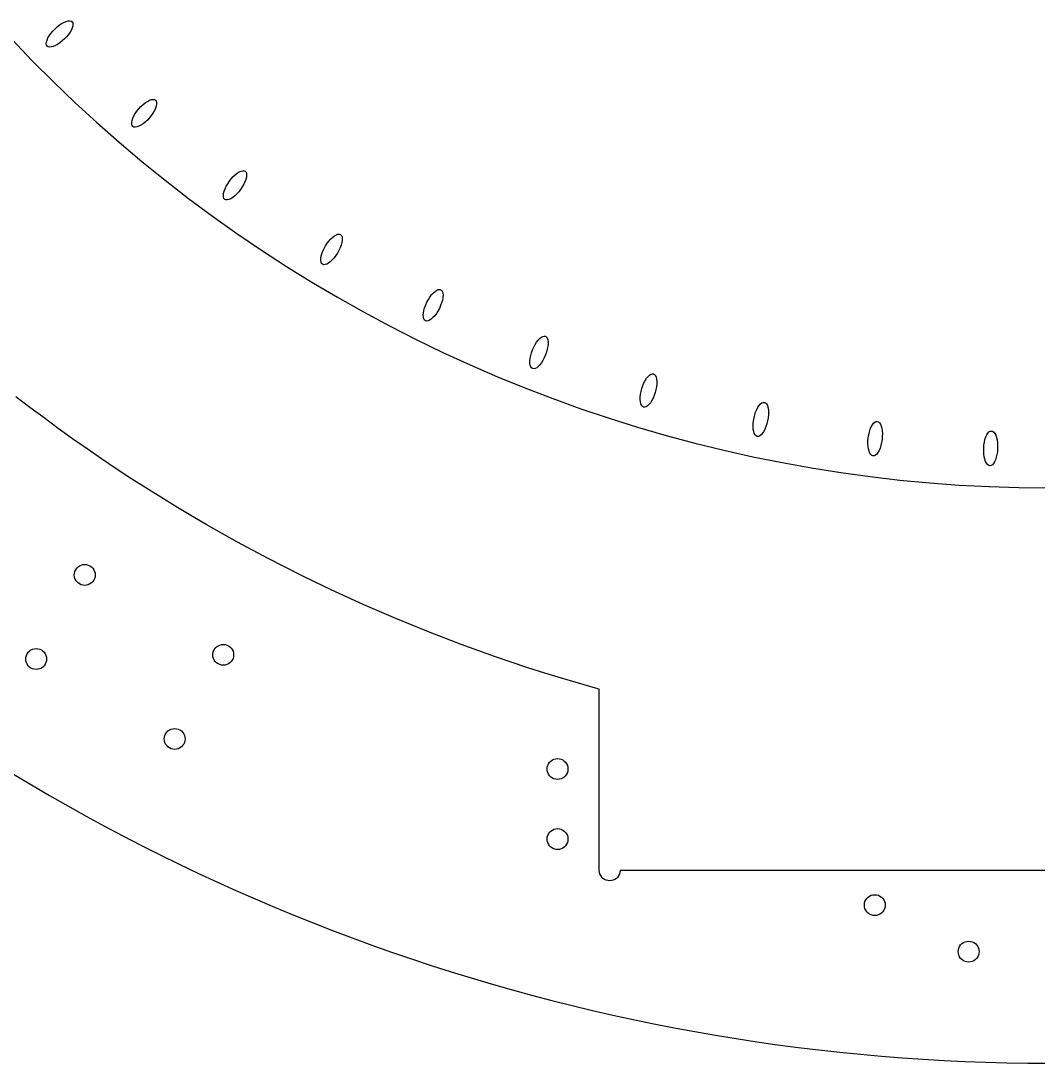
# Model space of a CAD drawing. Header units: metres. Extents: x -287 to 287, y -575 to 0.
# Drawn here: x -147.8 to -1.5, y -574.7 to -424.7 of the extents above; entities that cross this region are included whole.
import ezdxf

# ---------------------------------------------------------------- set-up
doc = ezdxf.new("R2010")
doc.units = ezdxf.units.M

msp = doc.modelspace()

# ---------------------------------------------------------------- linework, layer by layer
for p, q in [((-142.93, -425.903), (-142.609, -425.61)), ((-142.609, -425.61), (-142.277, -425.348)), ((-142.277, -425.348), (-141.943, -425.124)), ((-141.943, -425.124), (-141.618, -424.946)), ((-141.618, -424.946), (-141.312, -424.819)), ((-141.312, -424.819), (-141.033, -424.746)), ((-141.033, -424.746), (-140.791, -424.73)), ((-140.791, -424.73), (-140.593, -424.771)), ((-140.593, -424.771), (-140.444, -424.869)), ((-140.412, -425.737), (-140.546, -426.041)), ((-140.444, -424.869), (-140.35, -425.019)), ((-140.334, -425.46), (-140.412, -425.737)), ((-140.35, -425.019), (-140.313, -425.218)), ((-140.313, -425.218), (-140.334, -425.46)), ((-144.048, -427.498), (-143.915, -427.195)), ((-143.915, -427.195), (-143.729, -426.874)), ((-143.729, -426.874), (-143.499, -426.545)), ((-143.499, -426.545), (-143.23, -426.218)), ((-143.23, -426.218), (-142.93, -425.903)), ((-141.231, -427.018), (-141.531, -427.332)), ((-140.962, -426.691), (-141.231, -427.018)), ((-140.731, -426.362), (-140.962, -426.691)), ((-140.546, -426.041), (-140.731, -426.362)), ((-149.125, -427.374), (-146.16, -430.466)), ((-144.148, -428.017), (-144.127, -427.775)), ((-144.111, -428.216), (-144.148, -428.017)), ((-144.127, -427.775), (-144.048, -427.498)), ((-144.017, -428.367), (-144.111, -428.216)), ((-143.868, -428.464), (-144.017, -428.367)), ((-143.67, -428.506), (-143.868, -428.464)), ((-143.427, -428.49), (-143.67, -428.506)), ((-143.149, -428.417), (-143.427, -428.49)), ((-142.843, -428.289), (-143.149, -428.417)), ((-142.518, -428.111), (-142.843, -428.289)), ((-142.184, -427.887), (-142.518, -428.111)), ((-141.852, -427.625), (-142.184, -427.887)), ((-141.531, -427.332), (-141.852, -427.625)), ((-146.16, -430.466), (-143.13, -433.495)), ((-143.13, -433.495), (-140.038, -436.461)), ((-129.916, -436.519), (-129.607, -436.314)), ((-129.607, -436.314), (-129.312, -436.161)), ((-129.312, -436.161), (-129.041, -436.065)), ((-129.041, -436.065), (-128.801, -436.029)), ((-128.801, -436.029), (-128.599, -436.054)), ((-128.599, -436.054), (-128.443, -436.138)), ((-128.443, -436.138), (-128.337, -436.281)), ((-128.337, -436.281), (-128.283, -436.476)), ((-140.038, -436.461), (-136.884, -439.361)), ((-131.347, -438.064), (-131.106, -437.716)), ((-131.106, -437.716), (-130.834, -437.377)), ((-130.834, -437.377), (-130.539, -437.059)), ((-130.539, -437.059), (-130.229, -436.77)), ((-130.229, -436.77), (-129.916, -436.519)), ((-128.604, -437.65), (-128.807, -437.998)), ((-128.447, -437.315), (-128.604, -437.65)), ((-128.339, -437.001), (-128.447, -437.315)), ((-128.284, -436.719), (-128.339, -437.001)), ((-128.283, -436.476), (-128.284, -436.719)), ((-131.87, -439.343), (-131.815, -439.06)), ((-131.815, -439.06), (-131.707, -438.747)), ((-131.707, -438.747), (-131.549, -438.411)), ((-131.549, -438.411), (-131.347, -438.064)), ((-129.924, -439.292), (-130.238, -439.543)), ((-129.615, -439.003), (-129.924, -439.292)), ((-129.32, -438.684), (-129.615, -439.003)), ((-129.048, -438.346), (-129.32, -438.684)), ((-128.807, -437.998), (-129.048, -438.346)), ((-136.884, -439.361), (-133.671, -442.194)), ((-131.871, -439.586), (-131.87, -439.343)), ((-131.817, -439.781), (-131.871, -439.586)), ((-131.71, -439.923), (-131.817, -439.781)), ((-131.554, -440.008), (-131.71, -439.923)), ((-131.353, -440.033), (-131.554, -440.008)), ((-131.113, -439.996), (-131.353, -440.033)), ((-130.842, -439.901), (-131.113, -439.996)), ((-130.547, -439.748), (-130.842, -439.901)), ((-130.238, -439.543), (-130.547, -439.748)), ((-133.671, -442.194), (-130.398, -444.96)), ((-130.398, -444.96), (-127.068, -447.656)), ((-116.977, -446.867), (-116.686, -446.636)), ((-116.686, -446.636), (-116.405, -446.46)), ((-116.405, -446.46), (-116.143, -446.341)), ((-116.143, -446.341), (-115.907, -446.285)), ((-115.907, -446.285), (-115.704, -446.293)), ((-115.704, -446.293), (-115.541, -446.364)), ((-115.541, -446.364), (-115.423, -446.497)), ((-115.423, -446.497), (-115.353, -446.687)), ((-115.353, -446.687), (-115.334, -446.929)), ((-127.068, -447.656), (-123.683, -450.282)), ((-118.273, -448.526), (-118.063, -448.159)), ((-118.063, -448.159), (-117.82, -447.799)), ((-117.82, -447.799), (-117.552, -447.457)), ((-117.552, -447.457), (-117.268, -447.143)), ((-117.268, -447.143), (-116.977, -446.867)), ((-115.748, -448.247), (-115.959, -448.614)), ((-115.575, -447.885), (-115.748, -448.247)), ((-115.446, -447.537), (-115.575, -447.885)), ((-115.365, -447.215), (-115.446, -447.537)), ((-115.334, -446.929), (-115.365, -447.215)), ((-118.688, -449.844), (-118.656, -449.558)), ((-118.656, -449.558), (-118.575, -449.237)), ((-118.575, -449.237), (-118.446, -448.889)), ((-118.446, -448.889), (-118.273, -448.526)), ((-116.753, -449.631), (-117.045, -449.907)), ((-116.469, -449.317), (-116.753, -449.631)), ((-116.202, -448.975), (-116.469, -449.317)), ((-115.959, -448.614), (-116.202, -448.975)), ((-123.683, -450.282), (-120.243, -452.836)), ((-118.668, -450.086), (-118.688, -449.844)), ((-118.598, -450.277), (-118.668, -450.086)), ((-118.48, -450.409), (-118.598, -450.277)), ((-118.317, -450.481), (-118.48, -450.409)), ((-118.115, -450.488), (-118.317, -450.481)), ((-117.879, -450.432), (-118.115, -450.488)), ((-117.616, -450.314), (-117.879, -450.432)), ((-117.335, -450.137), (-117.616, -450.314)), ((-117.045, -449.907), (-117.335, -450.137)), ((-120.243, -452.836), (-116.751, -455.318)), ((-116.751, -455.318), (-113.208, -457.727)), ((-102.947, -455.842), (-102.682, -455.642)), ((-102.682, -455.642), (-102.43, -455.502)), ((-102.43, -455.502), (-102.199, -455.427)), ((-102.199, -455.427), (-101.997, -455.417)), ((-101.997, -455.417), (-101.829, -455.475)), ((-101.829, -455.475), (-101.7, -455.597)), ((-101.7, -455.597), (-101.614, -455.781)), ((-101.614, -455.781), (-101.575, -456.02)), ((-104.191, -457.474), (-103.979, -457.095)), ((-103.979, -457.095), (-103.741, -456.732)), ((-103.741, -456.732), (-103.485, -456.395)), ((-103.485, -456.395), (-103.217, -456.095)), ((-103.217, -456.095), (-102.947, -455.842)), ((-101.736, -456.993), (-101.877, -457.369)), ((-101.636, -456.635), (-101.736, -456.993)), ((-101.582, -456.308), (-101.636, -456.635)), ((-101.575, -456.02), (-101.582, -456.308)), ((-113.208, -457.727), (-109.614, -460.06)), ((-104.666, -458.918), (-104.612, -458.591)), ((-104.612, -458.591), (-104.512, -458.234)), ((-104.512, -458.234), (-104.371, -457.858)), ((-104.371, -457.858), (-104.191, -457.474)), ((-102.506, -458.495), (-102.763, -458.831)), ((-102.268, -458.131), (-102.506, -458.495)), ((-102.057, -457.752), (-102.268, -458.131)), ((-101.877, -457.369), (-102.057, -457.752)), ((-109.614, -460.06), (-105.973, -462.318)), ((-104.673, -459.206), (-104.666, -458.918)), ((-104.633, -459.445), (-104.673, -459.206)), ((-104.548, -459.629), (-104.633, -459.445)), ((-104.419, -459.752), (-104.548, -459.629)), ((-104.251, -459.809), (-104.419, -459.752)), ((-104.048, -459.8), (-104.251, -459.809)), ((-103.818, -459.724), (-104.048, -459.8)), ((-103.566, -459.584), (-103.818, -459.724)), ((-103.301, -459.385), (-103.566, -459.584)), ((-103.031, -459.131), (-103.301, -459.385)), ((-102.763, -458.831), (-103.031, -459.131)), ((-105.973, -462.318), (-102.285, -464.499)), ((-102.285, -464.499), (-98.5526, -466.602)), ((-89.2028, -464.818), (-88.9752, -464.461)), ((-88.9752, -464.461), (-88.7336, -464.14)), ((-88.7336, -464.14), (-88.4854, -463.865)), ((-88.4854, -463.865), (-88.2379, -463.644)), ((-88.2379, -463.644), (-87.9989, -463.484)), ((-87.9989, -463.484), (-87.7755, -463.389)), ((-87.7755, -463.389), (-87.5746, -463.363)), ((-87.5746, -463.363), (-87.4021, -463.406)), ((-87.4021, -463.406), (-87.2635, -463.517)), ((-87.2635, -463.517), (-87.1628, -463.693)), ((-87.1131, -464.546), (-87.1822, -464.911)), ((-87.1628, -463.693), (-87.1032, -463.928)), ((-87.0864, -464.216), (-87.1131, -464.546)), ((-87.1032, -463.928), (-87.0864, -464.216)), ((-89.8452, -466.38), (-89.7356, -465.993)), ((-89.7356, -465.993), (-89.5889, -465.596)), ((-89.5889, -465.596), (-89.4094, -465.201)), ((-89.4094, -465.201), (-89.2028, -464.818)), ((-87.618, -466.09), (-87.8246, -466.472)), ((-87.4386, -465.694), (-87.618, -466.09)), ((-87.2918, -465.297), (-87.4386, -465.694)), ((-87.1822, -464.911), (-87.2918, -465.297)), ((-98.5526, -466.602), (-94.7767, -468.626)), ((-89.941, -467.075), (-89.9144, -466.744)), ((-89.9242, -467.362), (-89.941, -467.075)), ((-89.8646, -467.597), (-89.9242, -467.362)), ((-89.9144, -466.744), (-89.8452, -466.38)), ((-89.764, -467.773), (-89.8646, -467.597)), ((-89.6253, -467.884), (-89.764, -467.773)), ((-89.0285, -467.807), (-89.2519, -467.901)), ((-88.7895, -467.646), (-89.0285, -467.807)), ((-88.5421, -467.425), (-88.7895, -467.646)), ((-88.2938, -467.15), (-88.5421, -467.425)), ((-88.0522, -466.829), (-88.2938, -467.15)), ((-87.8246, -466.472), (-88.0522, -466.829)), ((-94.7767, -468.626), (-90.9592, -470.572)), ((-89.4529, -467.928), (-89.6253, -467.884)), ((-89.2519, -467.901), (-89.4529, -467.928)), ((-90.9592, -470.572), (-87.1019, -472.436)), ((-73.6278, -470.945), (-73.4034, -470.65)), ((-73.4034, -470.65), (-73.1754, -470.409)), ((-73.1754, -470.409), (-72.9506, -470.229)), ((-72.9506, -470.229), (-72.7359, -470.116)), ((-72.7359, -470.116), (-72.5378, -470.073)), ((-72.5378, -470.073), (-72.3624, -470.102)), ((-72.3624, -470.102), (-72.2149, -470.201)), ((-72.2149, -470.201), (-72.0999, -470.368)), ((-72.0999, -470.368), (-72.0208, -470.598)), ((-72.0208, -470.598), (-71.9801, -470.882)), ((-74.3582, -472.468), (-74.2125, -472.058)), ((-74.2125, -472.058), (-74.0386, -471.66)), ((-74.0386, -471.66), (-73.8417, -471.286)), ((-73.8417, -471.286), (-73.6278, -470.945)), ((-72.0942, -471.977), (-72.2072, -472.385)), ((-72.0173, -471.583), (-72.0942, -471.977)), ((-71.9789, -471.214), (-72.0173, -471.583)), ((-71.9801, -470.882), (-71.9789, -471.214)), ((-87.1019, -472.436), (-83.2063, -474.22)), ((-74.5865, -473.639), (-74.5481, -473.27)), ((-74.5854, -473.97), (-74.5865, -473.639)), ((-74.5481, -473.27), (-74.4712, -472.876)), ((-74.4712, -472.876), (-74.3582, -472.468)), ((-72.7238, -473.567), (-72.9377, -473.907)), ((-72.5269, -473.193), (-72.7238, -473.567)), ((-72.3529, -472.795), (-72.5269, -473.193)), ((-72.2072, -472.385), (-72.3529, -472.795)), ((-83.2063, -474.22), (-79.2742, -475.921)), ((-74.5446, -474.255), (-74.5854, -473.97)), ((-74.4655, -474.485), (-74.5446, -474.255)), ((-74.3505, -474.652), (-74.4655, -474.485)), ((-74.203, -474.751), (-74.3505, -474.652)), ((-74.0276, -474.78), (-74.203, -474.751)), ((-73.8295, -474.737), (-74.0276, -474.78)), ((-73.6148, -474.624), (-73.8295, -474.737)), ((-73.3901, -474.444), (-73.6148, -474.624)), ((-73.162, -474.203), (-73.3901, -474.444)), ((-72.9377, -473.907), (-73.162, -474.203)), ((-79.2742, -475.921), (-75.3074, -477.54)), ((-58.1901, -476.819), (-58.0055, -476.462)), ((-58.0055, -476.462), (-57.8066, -476.15)), ((-57.8066, -476.15), (-57.5995, -475.89)), ((-57.5995, -475.89), (-57.3906, -475.692)), ((-57.3906, -475.692), (-57.1861, -475.562)), ((-57.1861, -475.562), (-56.9923, -475.502)), ((-56.9923, -475.502), (-56.8151, -475.516)), ((-56.8151, -475.516), (-56.6598, -475.603)), ((-56.6598, -475.603), (-56.5312, -475.759)), ((-56.5312, -475.759), (-56.4332, -475.981)), ((-56.4332, -475.981), (-56.3688, -476.262)), ((-56.3688, -476.262), (-56.3399, -476.592)), ((-56.3399, -476.592), (-56.3473, -476.963)), ((-75.3074, -477.54), (-71.3075, -479.076)), ((-58.6844, -478.456), (-58.6059, -478.04)), ((-58.6059, -478.04), (-58.495, -477.62)), ((-58.495, -477.62), (-58.355, -477.209)), ((-58.355, -477.209), (-58.1901, -476.819)), ((-56.5804, -478.198), (-56.7204, -478.61)), ((-56.4694, -477.779), (-56.5804, -478.198)), ((-56.391, -477.362), (-56.4694, -477.779)), ((-56.3473, -476.963), (-56.391, -477.362)), ((-146.498, -480.339), (-148.511, -478.794)), ((-71.3075, -479.076), (-67.2764, -480.527)), ((-58.7355, -479.226), (-58.728, -478.856)), ((-58.7066, -479.557), (-58.7355, -479.226)), ((-58.728, -478.856), (-58.6844, -478.456)), ((-58.6421, -479.838), (-58.7066, -479.557)), ((-57.2688, -479.669), (-57.4759, -479.929)), ((-57.0699, -479.356), (-57.2688, -479.669)), ((-56.8852, -479), (-57.0699, -479.356)), ((-56.7204, -478.61), (-56.8852, -479)), ((-41.428, -479.834), (-41.2352, -479.687)), ((-41.2352, -479.687), (-41.047, -479.611)), ((-41.047, -479.611), (-40.8693, -479.61)), ((-40.8693, -479.61), (-40.7073, -479.684)), ((-40.7073, -479.684), (-40.5661, -479.829)), ((-144.469, -481.862), (-146.498, -480.339)), ((-67.2764, -480.527), (-63.2157, -481.893)), ((-58.5441, -480.06), (-58.6421, -479.838)), ((-58.4155, -480.216), (-58.5441, -480.06)), ((-58.2603, -480.303), (-58.4155, -480.216)), ((-58.0831, -480.317), (-58.2603, -480.303)), ((-57.8893, -480.257), (-58.0831, -480.317)), ((-57.6848, -480.127), (-57.8893, -480.257)), ((-57.4759, -479.929), (-57.6848, -480.127)), ((-42.2621, -481.426), (-42.1304, -481.024)), ((-42.1304, -481.024), (-41.9763, -480.653)), ((-41.9763, -480.653), (-41.8043, -480.325)), ((-41.8043, -480.325), (-41.6196, -480.049)), ((-41.6196, -480.049), (-41.428, -479.834)), ((-40.5661, -479.829), (-40.4498, -480.042)), ((-40.4498, -480.042), (-40.3622, -480.316)), ((-40.3622, -480.316), (-40.3056, -480.643)), ((-40.3056, -480.643), (-40.2821, -481.013)), ((-40.2821, -481.013), (-40.2921, -481.415)), ((-142.424, -483.365), (-144.469, -481.862)), ((-63.2157, -481.893), (-59.1273, -483.175)), ((-42.4961, -483.098), (-42.486, -482.697)), ((-42.486, -482.697), (-42.4426, -482.276)), ((-42.4426, -482.276), (-42.3672, -481.848)), ((-42.3672, -481.848), (-42.2621, -481.426)), ((-40.516, -482.685), (-40.6477, -483.087)), ((-40.4109, -482.264), (-40.516, -482.685)), ((-40.3355, -481.836), (-40.4109, -482.264)), ((-40.2921, -481.415), (-40.3355, -481.836)), ((-25.3478, -482.856), (-25.1748, -482.625)), ((-25.1748, -482.625), (-24.995, -482.463)), ((-24.995, -482.463), (-24.8138, -482.372)), ((-24.8138, -482.372), (-24.6368, -482.356)), ((-24.6368, -482.356), (-24.4693, -482.415)), ((-24.4693, -482.415), (-24.3164, -482.548)), ((-24.3164, -482.548), (-24.1827, -482.751)), ((-24.1827, -482.751), (-24.0724, -483.017)), ((-140.363, -484.845), (-142.424, -483.365)), ((-59.1273, -483.175), (-55.013, -484.37)), ((-42.4725, -483.468), (-42.4961, -483.098)), ((-42.416, -483.795), (-42.4725, -483.468)), ((-42.3283, -484.07), (-42.416, -483.795)), ((-42.2121, -484.283), (-42.3283, -484.07)), ((-42.0708, -484.428), (-42.2121, -484.283)), ((-41.3501, -484.277), (-41.543, -484.425)), ((-41.1585, -484.063), (-41.3501, -484.277)), ((-40.9739, -483.787), (-41.1585, -484.063)), ((-40.8018, -483.458), (-40.9739, -483.787)), ((-40.6477, -483.087), (-40.8018, -483.458)), ((-25.9422, -484.711), (-25.8728, -484.282)), ((-25.8728, -484.282), (-25.7753, -483.87)), ((-25.7753, -483.87), (-25.6527, -483.487)), ((-25.6527, -483.487), (-25.5087, -483.146)), ((-25.5087, -483.146), (-25.3478, -482.856)), ((-24.0724, -483.017), (-23.9887, -483.338)), ((-23.9887, -483.338), (-23.9343, -483.705)), ((-23.9343, -483.705), (-23.9107, -484.106)), ((-23.9107, -484.106), (-23.9187, -484.529)), ((-9.0343, -484.594), (-8.8982, -484.291)), ((-8.8982, -484.291), (-8.7451, -484.047)), ((-8.7451, -484.047), (-8.5795, -483.87)), ((-8.5795, -483.87), (-8.4066, -483.764)), ((-8.4066, -483.764), (-8.2315, -483.733)), ((-8.2315, -483.733), (-8.0596, -483.779)), ((-8.0596, -483.779), (-7.8961, -483.898)), ((-7.8961, -483.898), (-7.746, -484.089)), ((-7.746, -484.089), (-7.6138, -484.345)), ((-138.287, -486.304), (-140.363, -484.845)), ((-55.013, -484.37), (-50.8746, -485.479)), ((-50.8746, -485.479), (-46.7138, -486.501)), ((-41.9088, -484.501), (-42.0708, -484.428)), ((-41.7311, -484.5), (-41.9088, -484.501)), ((-41.543, -484.425), (-41.7311, -484.5)), ((-25.9896, -485.567), (-25.9816, -485.143)), ((-25.966, -485.968), (-25.9896, -485.567)), ((-25.9816, -485.143), (-25.9422, -484.711)), ((-24.125, -485.802), (-24.2476, -486.185)), ((-24.0275, -485.39), (-24.125, -485.802)), ((-23.958, -484.961), (-24.0275, -485.39)), ((-23.9187, -484.529), (-23.958, -484.961)), ((-9.3353, -486.189), (-9.302, -485.756)), ((-9.302, -485.756), (-9.2393, -485.338)), ((-9.2393, -485.338), (-9.1491, -484.946)), ((-9.1491, -484.946), (-9.0343, -484.594)), ((-7.6138, -484.345), (-7.5035, -484.658)), ((-7.5035, -484.658), (-7.4186, -485.019)), ((-7.4186, -485.019), (-7.3615, -485.416)), ((-7.3615, -485.416), (-7.3341, -485.839)), ((-136.196, -487.742), (-138.287, -486.304)), ((-46.7138, -486.501), (-42.5326, -487.436)), ((-25.9115, -486.334), (-25.966, -485.968)), ((-25.8279, -486.656), (-25.9115, -486.334)), ((-25.7175, -486.921), (-25.8279, -486.656)), ((-25.5839, -487.124), (-25.7175, -486.921)), ((-25.431, -487.257), (-25.5839, -487.124)), ((-25.2635, -487.316), (-25.431, -487.257)), ((-25.0864, -487.301), (-25.2635, -487.316)), ((-24.9052, -487.21), (-25.0864, -487.301)), ((-24.7254, -487.047), (-24.9052, -487.21)), ((-24.5524, -486.817), (-24.7254, -487.047)), ((-24.3915, -486.526), (-24.5524, -486.817)), ((-24.2476, -486.185), (-24.3915, -486.526)), ((-9.3383, -486.624), (-9.3353, -486.189)), ((-9.3109, -487.046), (-9.3383, -486.624)), ((-9.2538, -487.444), (-9.3109, -487.046)), ((-7.4331, -487.125), (-7.5233, -487.516)), ((-7.3704, -486.706), (-7.4331, -487.125)), ((-7.3371, -486.273), (-7.3704, -486.706)), ((-7.3341, -485.839), (-7.3371, -486.273)), ((-134.09, -489.157), (-136.196, -487.742)), ((-42.5326, -487.436), (-38.3327, -488.282)), ((-38.3327, -488.282), (-34.116, -489.041)), ((-9.1689, -487.805), (-9.2538, -487.444)), ((-9.0586, -488.118), (-9.1689, -487.805)), ((-8.9264, -488.374), (-9.0586, -488.118)), ((-8.7763, -488.564), (-8.9264, -488.374)), ((-8.6128, -488.684), (-8.7763, -488.564)), ((-8.4409, -488.729), (-8.6128, -488.684)), ((-8.2658, -488.698), (-8.4409, -488.729)), ((-8.0929, -488.593), (-8.2658, -488.698)), ((-7.9273, -488.415), (-8.0929, -488.593)), ((-7.7742, -488.172), (-7.9273, -488.415)), ((-7.6381, -487.869), (-7.7742, -488.172)), ((-7.5233, -487.516), (-7.6381, -487.869)), ((-131.969, -490.55), (-134.09, -489.157)), ((-34.116, -489.041), (-29.8843, -489.711)), ((-29.8843, -489.711), (-25.6395, -490.293)), ((-25.6395, -490.293), (-21.3834, -490.785)), ((-129.834, -491.921), (-131.969, -490.55)), ((-21.3834, -490.785), (-17.118, -491.188)), ((-17.118, -491.188), (-12.8451, -491.502)), ((-12.8451, -491.502), (-8.5665, -491.726)), ((-8.5665, -491.726), (-4.2842, -491.861)), ((-127.684, -493.269), (-129.834, -491.921)), ((-125.521, -494.595), (-127.684, -493.269)), ((-4.2842, -491.861), (0, -491.906)), ((-123.344, -495.898), (-125.521, -494.595)), ((-121.153, -497.178), (-123.344, -495.898)), ((-118.949, -498.435), (-121.153, -497.178)), ((-116.732, -499.669), (-118.949, -498.435)), ((-114.502, -500.88), (-116.732, -499.669)), ((-112.259, -502.067), (-114.502, -500.88)), ((-110.004, -503.231), (-112.259, -502.067)), ((-140.032, -503.923), (-139.921, -503.686)), ((-139.921, -503.686), (-139.771, -503.472)), ((-139.771, -503.472), (-139.586, -503.287)), ((-139.586, -503.287), (-139.372, -503.137)), ((-139.372, -503.137), (-139.135, -503.026)), ((-139.135, -503.026), (-138.882, -502.959)), ((-138.882, -502.959), (-138.622, -502.936)), ((-138.622, -502.936), (-138.362, -502.959)), ((-138.362, -502.959), (-138.109, -503.026)), ((-138.109, -503.026), (-137.872, -503.137)), ((-137.872, -503.137), (-137.658, -503.287)), ((-137.658, -503.287), (-137.473, -503.472)), ((-137.473, -503.472), (-137.323, -503.686)), ((-137.323, -503.686), (-137.212, -503.923)), ((-107.738, -504.371), (-110.004, -503.231)), ((-140.122, -504.436), (-140.099, -504.175)), ((-140.099, -504.696), (-140.122, -504.436)), ((-140.099, -504.175), (-140.032, -503.923)), ((-140.032, -504.949), (-140.099, -504.696)), ((-139.921, -505.186), (-140.032, -504.949)), ((-139.771, -505.4), (-139.921, -505.186)), ((-137.323, -505.186), (-137.473, -505.4)), ((-137.212, -504.949), (-137.323, -505.186)), ((-137.212, -503.923), (-137.145, -504.175)), ((-137.145, -504.696), (-137.212, -504.949)), ((-137.145, -504.175), (-137.122, -504.436)), ((-137.122, -504.436), (-137.145, -504.696)), ((-105.459, -505.488), (-107.738, -504.371)), ((-139.586, -505.585), (-139.771, -505.4)), ((-139.372, -505.735), (-139.586, -505.585)), ((-139.135, -505.845), (-139.372, -505.735)), ((-138.882, -505.913), (-139.135, -505.845)), ((-138.622, -505.936), (-138.882, -505.913)), ((-138.362, -505.913), (-138.622, -505.936)), ((-138.109, -505.845), (-138.362, -505.913)), ((-137.872, -505.735), (-138.109, -505.845)), ((-137.658, -505.585), (-137.872, -505.735)), ((-137.473, -505.4), (-137.658, -505.585)), ((-103.169, -506.58), (-105.459, -505.488)), ((-100.867, -507.648), (-103.169, -506.58)), ((-98.5545, -508.692), (-100.867, -507.648)), ((-96.2311, -509.712), (-98.5545, -508.692)), ((-93.8971, -510.708), (-96.2311, -509.712)), ((-91.5529, -511.679), (-93.8971, -510.708)), ((-89.1986, -512.625), (-91.5529, -511.679)), ((-86.8345, -513.547), (-89.1986, -512.625)), ((-84.4609, -514.444), (-86.8345, -513.547)), ((-147.017, -516.021), (-146.906, -515.784)), ((-146.906, -515.784), (-146.756, -515.57)), ((-146.756, -515.57), (-146.571, -515.385)), ((-146.571, -515.385), (-146.357, -515.235)), ((-146.357, -515.235), (-146.12, -515.125)), ((-146.12, -515.125), (-145.867, -515.057)), ((-145.867, -515.057), (-145.607, -515.034)), ((-145.607, -515.034), (-145.347, -515.057)), ((-145.347, -515.057), (-145.094, -515.125)), ((-145.094, -515.125), (-144.857, -515.235)), ((-144.857, -515.235), (-144.643, -515.385)), ((-144.643, -515.385), (-144.458, -515.57)), ((-144.458, -515.57), (-144.308, -515.784)), ((-144.308, -515.784), (-144.197, -516.021)), ((-120.203, -515.936), (-120.181, -515.675)), ((-120.181, -515.675), (-120.113, -515.423)), ((-120.113, -515.423), (-120.002, -515.186)), ((-120.002, -515.186), (-119.852, -514.972)), ((-119.852, -514.972), (-119.668, -514.787)), ((-119.668, -514.787), (-119.453, -514.637)), ((-119.453, -514.637), (-119.216, -514.526)), ((-119.216, -514.526), (-118.964, -514.459)), ((-118.964, -514.459), (-118.703, -514.436)), ((-118.703, -514.436), (-118.443, -514.459)), ((-118.443, -514.459), (-118.19, -514.526)), ((-118.19, -514.526), (-117.953, -514.637)), ((-117.953, -514.637), (-117.739, -514.787)), ((-117.739, -514.787), (-117.554, -514.972)), ((-117.554, -514.972), (-117.404, -515.186)), ((-117.404, -515.186), (-117.294, -515.423)), ((-117.294, -515.423), (-117.226, -515.675)), ((-117.226, -515.675), (-117.203, -515.936)), ((-82.078, -515.316), (-84.4609, -514.444)), ((-79.6862, -516.163), (-82.078, -515.316)), ((-147.107, -516.534), (-147.084, -516.274)), ((-147.084, -516.795), (-147.107, -516.534)), ((-147.084, -516.274), (-147.017, -516.021)), ((-147.017, -517.047), (-147.084, -516.795)), ((-146.906, -517.284), (-147.017, -517.047)), ((-146.756, -517.498), (-146.906, -517.284)), ((-144.308, -517.284), (-144.458, -517.498)), ((-144.197, -517.047), (-144.308, -517.284)), ((-144.197, -516.021), (-144.13, -516.274)), ((-144.13, -516.795), (-144.197, -517.047)), ((-144.13, -516.274), (-144.107, -516.534)), ((-144.107, -516.534), (-144.13, -516.795)), ((-120.181, -516.196), (-120.203, -515.936)), ((-120.113, -516.449), (-120.181, -516.196)), ((-120.002, -516.686), (-120.113, -516.449)), ((-119.852, -516.9), (-120.002, -516.686)), ((-119.668, -517.085), (-119.852, -516.9)), ((-119.453, -517.235), (-119.668, -517.085)), ((-119.216, -517.345), (-119.453, -517.235)), ((-117.953, -517.235), (-118.19, -517.345)), ((-117.739, -517.085), (-117.953, -517.235)), ((-117.554, -516.9), (-117.739, -517.085)), ((-117.404, -516.686), (-117.554, -516.9)), ((-117.294, -516.449), (-117.404, -516.686)), ((-117.226, -516.196), (-117.294, -516.449)), ((-117.203, -515.936), (-117.226, -516.196)), ((-77.2856, -516.985), (-79.6862, -516.163)), ((-74.8765, -517.782), (-77.2856, -516.985)), ((-146.571, -517.683), (-146.756, -517.498)), ((-146.357, -517.833), (-146.571, -517.683)), ((-146.12, -517.944), (-146.357, -517.833)), ((-145.867, -518.011), (-146.12, -517.944)), ((-145.607, -518.034), (-145.867, -518.011)), ((-145.347, -518.011), (-145.607, -518.034)), ((-145.094, -517.944), (-145.347, -518.011)), ((-144.857, -517.833), (-145.094, -517.944)), ((-144.643, -517.683), (-144.857, -517.833)), ((-144.458, -517.498), (-144.643, -517.683)), ((-118.964, -517.413), (-119.216, -517.345)), ((-118.703, -517.436), (-118.964, -517.413)), ((-118.443, -517.413), (-118.703, -517.436)), ((-118.19, -517.345), (-118.443, -517.413)), ((-72.4592, -518.553), (-74.8765, -517.782)), ((-70.034, -519.299), (-72.4592, -518.553)), ((-67.6011, -520.02), (-70.034, -519.299)), ((-65.1607, -520.715), (-67.6011, -520.02)), ((-64.6223, -520.862), (-65.1607, -520.715)), ((-64.6223, -546.936), (-64.6223, -520.862)), ((-127.188, -528.034), (-127.166, -527.774)), ((-127.166, -527.774), (-127.098, -527.521)), ((-127.098, -527.521), (-126.987, -527.284)), ((-126.987, -527.284), (-126.837, -527.07)), ((-126.837, -527.07), (-126.653, -526.885)), ((-126.653, -526.885), (-126.438, -526.735)), ((-126.438, -526.735), (-126.201, -526.625)), ((-126.201, -526.625), (-125.949, -526.557)), ((-125.949, -526.557), (-125.688, -526.534)), ((-125.688, -526.534), (-125.428, -526.557)), ((-125.428, -526.557), (-125.175, -526.625)), ((-125.175, -526.625), (-124.938, -526.735)), ((-124.938, -526.735), (-124.724, -526.885)), ((-124.724, -526.885), (-124.539, -527.07)), ((-124.539, -527.07), (-124.389, -527.284)), ((-124.389, -527.284), (-124.279, -527.521)), ((-124.279, -527.521), (-124.211, -527.774)), ((-124.211, -527.774), (-124.188, -528.034)), ((-127.166, -528.295), (-127.188, -528.034)), ((-127.098, -528.547), (-127.166, -528.295)), ((-126.987, -528.784), (-127.098, -528.547)), ((-126.837, -528.998), (-126.987, -528.784)), ((-126.653, -529.183), (-126.837, -528.998)), ((-126.438, -529.333), (-126.653, -529.183)), ((-124.724, -529.183), (-124.938, -529.333)), ((-124.539, -528.998), (-124.724, -529.183)), ((-124.389, -528.784), (-124.539, -528.998)), ((-124.279, -528.547), (-124.389, -528.784)), ((-124.211, -528.295), (-124.279, -528.547)), ((-124.188, -528.034), (-124.211, -528.295)), ((-126.201, -529.444), (-126.438, -529.333)), ((-125.949, -529.511), (-126.201, -529.444)), ((-125.688, -529.534), (-125.949, -529.511)), ((-125.428, -529.511), (-125.688, -529.534)), ((-125.175, -529.444), (-125.428, -529.511)), ((-124.938, -529.333), (-125.175, -529.444)), ((-72.1223, -532.359), (-72.0995, -532.099)), ((-72.0995, -532.099), (-72.0318, -531.846)), ((-72.0318, -531.846), (-71.9213, -531.609)), ((-71.9213, -531.609), (-71.7713, -531.395)), ((-71.7713, -531.395), (-71.5865, -531.21)), ((-71.5865, -531.21), (-71.3723, -531.06)), ((-71.3723, -531.06), (-71.1353, -530.95)), ((-71.1353, -530.95), (-70.8828, -530.882)), ((-70.8828, -530.882), (-70.6223, -530.859)), ((-70.6223, -530.859), (-70.3618, -530.882)), ((-70.3618, -530.882), (-70.1093, -530.95)), ((-70.1093, -530.95), (-69.8723, -531.06)), ((-69.8723, -531.06), (-69.6581, -531.21)), ((-69.6581, -531.21), (-69.4732, -531.395)), ((-69.4732, -531.395), (-69.3232, -531.609)), ((-69.3232, -531.609), (-69.2127, -531.846)), ((-69.2127, -531.846), (-69.1451, -532.099)), ((-69.1451, -532.099), (-69.1223, -532.359)), ((-148.848, -533.112), (-146.266, -534.657)), ((-72.0995, -532.62), (-72.1223, -532.359)), ((-72.0318, -532.872), (-72.0995, -532.62)), ((-71.9213, -533.109), (-72.0318, -532.872)), ((-71.7713, -533.323), (-71.9213, -533.109)), ((-71.5865, -533.508), (-71.7713, -533.323)), ((-71.3723, -533.658), (-71.5865, -533.508)), ((-71.1353, -533.769), (-71.3723, -533.658)), ((-70.8828, -533.836), (-71.1353, -533.769)), ((-70.1093, -533.769), (-70.3618, -533.836)), ((-69.8723, -533.658), (-70.1093, -533.769)), ((-69.6581, -533.508), (-69.8723, -533.658)), ((-69.4732, -533.323), (-69.6581, -533.508)), ((-69.3232, -533.109), (-69.4732, -533.323)), ((-69.2127, -532.872), (-69.3232, -533.109)), ((-69.1451, -532.62), (-69.2127, -532.872)), ((-69.1223, -532.359), (-69.1451, -532.62)), ((-146.266, -534.657), (-143.668, -536.175)), ((-70.6223, -533.859), (-70.8828, -533.836)), ((-70.3618, -533.836), (-70.6223, -533.859)), ((-143.668, -536.175), (-141.054, -537.666)), ((-141.054, -537.666), (-138.425, -539.129)), ((-138.425, -539.129), (-135.781, -540.565)), ((-135.781, -540.565), (-133.121, -541.973)), ((-71.7713, -541.472), (-71.5865, -541.287)), ((-71.5865, -541.287), (-71.3723, -541.137)), ((-71.3723, -541.137), (-71.1353, -541.026)), ((-71.1353, -541.026), (-70.8828, -540.959)), ((-70.8828, -540.959), (-70.6223, -540.936)), ((-70.6223, -540.936), (-70.3618, -540.959)), ((-70.3618, -540.959), (-70.1093, -541.026)), ((-70.1093, -541.026), (-69.8723, -541.137)), ((-69.8723, -541.137), (-69.6581, -541.287)), ((-69.6581, -541.287), (-69.4732, -541.472)), ((-133.121, -541.973), (-130.448, -543.353)), ((-72.1223, -542.436), (-72.0995, -542.175)), ((-72.0995, -542.696), (-72.1223, -542.436)), ((-72.0995, -542.175), (-72.0318, -541.923)), ((-72.0318, -542.949), (-72.0995, -542.696)), ((-72.0318, -541.923), (-71.9213, -541.686)), ((-71.9213, -541.686), (-71.7713, -541.472)), ((-69.4732, -541.472), (-69.3232, -541.686)), ((-69.3232, -541.686), (-69.2127, -541.923)), ((-69.2127, -541.923), (-69.1451, -542.175)), ((-69.1451, -542.696), (-69.2127, -542.949)), ((-69.1451, -542.175), (-69.1223, -542.436)), ((-69.1223, -542.436), (-69.1451, -542.696)), ((-130.448, -543.353), (-127.759, -544.705)), ((-71.9213, -543.186), (-72.0318, -542.949)), ((-71.7713, -543.4), (-71.9213, -543.186)), ((-71.5865, -543.585), (-71.7713, -543.4)), ((-71.3723, -543.735), (-71.5865, -543.585)), ((-71.1353, -543.845), (-71.3723, -543.735)), ((-70.8828, -543.913), (-71.1353, -543.845)), ((-70.6223, -543.936), (-70.8828, -543.913)), ((-70.3618, -543.913), (-70.6223, -543.936)), ((-70.1093, -543.845), (-70.3618, -543.913)), ((-69.8723, -543.735), (-70.1093, -543.845)), ((-69.6581, -543.585), (-69.8723, -543.735)), ((-69.4732, -543.4), (-69.6581, -543.585)), ((-69.3232, -543.186), (-69.4732, -543.4)), ((-69.2127, -542.949), (-69.3232, -543.186)), ((-127.759, -544.705), (-125.057, -546.029)), ((-125.057, -546.029), (-122.341, -547.324)), ((-64.5995, -547.196), (-64.6223, -546.936)), ((-64.5318, -547.449), (-64.5995, -547.196)), ((-61.6451, -547.196), (-61.7127, -547.449)), ((-61.6223, -546.936), (-61.6451, -547.196)), ((61.6223, -546.936), (-61.6223, -546.936)), ((-122.341, -547.324), (-119.612, -548.591)), ((-119.612, -548.591), (-116.87, -549.829)), ((-64.4213, -547.686), (-64.5318, -547.449)), ((-64.2713, -547.9), (-64.4213, -547.686)), ((-64.0865, -548.085), (-64.2713, -547.9)), ((-63.8723, -548.235), (-64.0865, -548.085)), ((-63.6353, -548.345), (-63.8723, -548.235)), ((-63.3828, -548.413), (-63.6353, -548.345)), ((-63.1223, -548.436), (-63.3828, -548.413)), ((-62.8618, -548.413), (-63.1223, -548.436)), ((-62.6093, -548.345), (-62.8618, -548.413)), ((-62.3723, -548.235), (-62.6093, -548.345)), ((-62.1581, -548.085), (-62.3723, -548.235)), ((-61.9732, -547.9), (-62.1581, -548.085)), ((-61.8232, -547.686), (-61.9732, -547.9)), ((-61.7127, -547.449), (-61.8232, -547.686)), ((-116.87, -549.829), (-114.115, -551.039)), ((-114.115, -551.039), (-111.347, -552.219)), ((-26.5, -551.936), (-26.4772, -551.675)), ((-26.4772, -551.675), (-26.4095, -551.423)), ((-26.4095, -551.423), (-26.299, -551.186)), ((-26.299, -551.186), (-26.1491, -550.972)), ((-26.1491, -550.972), (-25.9642, -550.787)), ((-25.9642, -550.787), (-25.75, -550.637)), ((-25.75, -550.637), (-25.513, -550.526)), ((-25.513, -550.526), (-25.2605, -550.459)), ((-25.2605, -550.459), (-25, -550.436)), ((-25, -550.436), (-24.7395, -550.459)), ((-24.7395, -550.459), (-24.487, -550.526)), ((-24.487, -550.526), (-24.25, -550.637)), ((-24.25, -550.637), (-24.0358, -550.787)), ((-24.0358, -550.787), (-23.8509, -550.972)), ((-23.8509, -550.972), (-23.701, -551.186)), ((-23.701, -551.186), (-23.5905, -551.423)), ((-23.5905, -551.423), (-23.5228, -551.675)), ((-23.5228, -551.675), (-23.5, -551.936)), ((-111.347, -552.219), (-108.567, -553.371)), ((-26.4772, -552.196), (-26.5, -551.936)), ((-26.4095, -552.449), (-26.4772, -552.196)), ((-26.299, -552.686), (-26.4095, -552.449)), ((-26.1491, -552.9), (-26.299, -552.686)), ((-25.9642, -553.085), (-26.1491, -552.9)), ((-25.75, -553.235), (-25.9642, -553.085)), ((-25.513, -553.345), (-25.75, -553.235)), ((-24.25, -553.235), (-24.487, -553.345)), ((-24.0358, -553.085), (-24.25, -553.235)), ((-23.8509, -552.9), (-24.0358, -553.085)), ((-23.701, -552.686), (-23.8509, -552.9)), ((-23.5905, -552.449), (-23.701, -552.686)), ((-23.5228, -552.196), (-23.5905, -552.449)), ((-23.5, -551.936), (-23.5228, -552.196)), ((-108.567, -553.371), (-105.775, -554.493)), ((-105.775, -554.493), (-102.972, -555.586)), ((-25.2605, -553.413), (-25.513, -553.345)), ((-25, -553.436), (-25.2605, -553.413)), ((-24.7395, -553.413), (-25, -553.436)), ((-24.487, -553.345), (-24.7395, -553.413)), ((-102.972, -555.586), (-100.157, -556.65)), ((-100.157, -556.65), (-97.3314, -557.684)), ((-97.3314, -557.684), (-94.495, -558.688)), ((-12.799, -557.881), (-12.6491, -557.667)), ((-12.6491, -557.667), (-12.4642, -557.482)), ((-12.4642, -557.482), (-12.25, -557.332)), ((-12.25, -557.332), (-12.013, -557.221)), ((-12.013, -557.221), (-11.7605, -557.154)), ((-11.7605, -557.154), (-11.5, -557.131)), ((-11.5, -557.131), (-11.2395, -557.154)), ((-11.2395, -557.154), (-10.987, -557.221)), ((-10.987, -557.221), (-10.75, -557.332)), ((-10.75, -557.332), (-10.5358, -557.482)), ((-10.5358, -557.482), (-10.3509, -557.667)), ((-10.3509, -557.667), (-10.201, -557.881)), ((-94.495, -558.688), (-91.6483, -559.663)), ((-13, -558.631), (-12.9772, -558.37)), ((-12.9772, -558.891), (-13, -558.631)), ((-12.9772, -558.37), (-12.9095, -558.118)), ((-12.9095, -559.144), (-12.9772, -558.891)), ((-12.9095, -558.118), (-12.799, -557.881)), ((-12.799, -559.381), (-12.9095, -559.144)), ((-10.201, -557.881), (-10.0905, -558.118)), ((-10.0905, -559.144), (-10.201, -559.381)), ((-10.0905, -558.118), (-10.0228, -558.37)), ((-10.0228, -558.891), (-10.0905, -559.144)), ((-10.0228, -558.37), (-10, -558.631)), ((-10, -558.631), (-10.0228, -558.891)), ((-91.6483, -559.663), (-88.7915, -560.608)), ((-88.7915, -560.608), (-85.925, -561.523)), ((-12.6491, -559.595), (-12.799, -559.381)), ((-12.4642, -559.78), (-12.6491, -559.595)), ((-12.25, -559.93), (-12.4642, -559.78)), ((-12.013, -560.04), (-12.25, -559.93)), ((-11.7605, -560.108), (-12.013, -560.04)), ((-11.5, -560.131), (-11.7605, -560.108)), ((-11.2395, -560.108), (-11.5, -560.131)), ((-10.987, -560.04), (-11.2395, -560.108)), ((-10.75, -559.93), (-10.987, -560.04)), ((-10.5358, -559.78), (-10.75, -559.93)), ((-10.3509, -559.595), (-10.5358, -559.78)), ((-10.201, -559.381), (-10.3509, -559.595)), ((-85.925, -561.523), (-83.0491, -562.407)), ((-83.0491, -562.407), (-80.164, -563.262)), ((-80.164, -563.262), (-77.2702, -564.086)), ((-77.2702, -564.086), (-74.3679, -564.88)), ((-74.3679, -564.88), (-71.4574, -565.644)), ((-71.4574, -565.644), (-68.5391, -566.377)), ((-68.5391, -566.377), (-65.6133, -567.079)), ((-65.6133, -567.079), (-62.6803, -567.751)), ((-62.6803, -567.751), (-59.7404, -568.392)), ((-59.7404, -568.392), (-56.794, -569.002)), ((-56.794, -569.002), (-53.8413, -569.581)), ((-53.8413, -569.581), (-50.8827, -570.13)), ((-50.8827, -570.13), (-47.9186, -570.647)), ((-47.9186, -570.647), (-44.9492, -571.133)), ((-44.9492, -571.133), (-41.9748, -571.588)), ((-41.9748, -571.588), (-38.9959, -572.012)), ((-38.9959, -572.012), (-36.0127, -572.405)), ((-36.0127, -572.405), (-33.0255, -572.767)), ((-33.0255, -572.767), (-30.0347, -573.097)), ((-30.0347, -573.097), (-27.0406, -573.396)), ((-27.0406, -573.396), (-24.0436, -573.663)), ((-24.0436, -573.663), (-21.0439, -573.899)), ((-21.0439, -573.899), (-18.0419, -574.104)), ((-18.0419, -574.104), (-15.038, -574.277)), ((-15.038, -574.277), (-12.0323, -574.419)), ((-12.0323, -574.419), (-9.0254, -574.529)), ((-9.0254, -574.529), (-6.0175, -574.608)), ((-6.0175, -574.608), (-3.0089, -574.655)), ((-3.0089, -574.655), (0, -574.671))]:
    msp.add_line(p, q)

doc.saveas('drawing.dxf')
